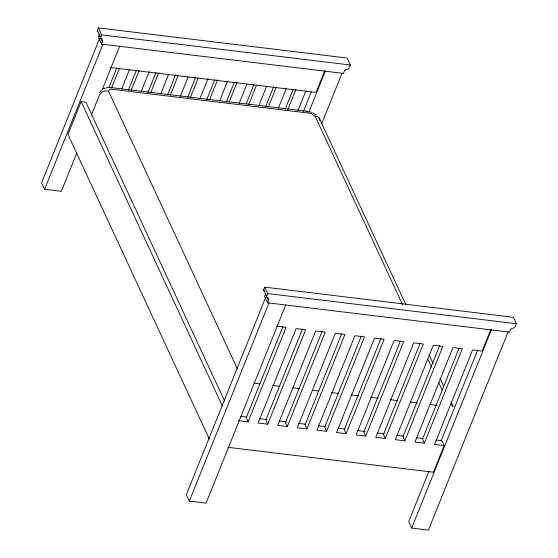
<?xml version="1.0" encoding="UTF-8"?>
<svg xmlns="http://www.w3.org/2000/svg" width="558" height="558" viewBox="0 0 558 558"><rect width="100%" height="100%" fill="white"/><g stroke="black" fill="none" stroke-linecap="round" stroke-linejoin="round"><path stroke-width="0.84" d="M108.517 91.059L109.78 89.454A5.35 2.685 21.9 0 1 111.788 89.231L309.592 113.197A5.238 2.63 21.9 0 1 312.034 113.951L314.991 116.05M97.831 31.653A1.353 1.032 -24.9 0 1 97.399 30.495L98.431 27.9L347.083 58.032L350.319 65.007L349.434 67.211A3.871 2.95 -24.9 0 1 345.758 69.896M99.296 34.24A3.871 2.95 -24.9 0 1 99.108 34.91L98.243 37.114L101.486 44.096L343.428 73.412L344.467 70.817A1.353 1.032 -24.9 0 1 345.758 69.862M99.575 38.572L41.599 182.794L44.612 189.295L61.352 191.324L76.746 153.031M101.486 44.096L102.372 41.892A3.871 2.95 -24.9 0 0 101.089 38.614A1.353 1.032 -24.9 0 1 100.642 37.477L101.675 34.882L98.431 27.9M44.612 189.295L102.916 44.27M224.7 401.258L85.904 102.17L81.126 101.591L67.937 134.394L209.299 439.007M91.24 115.457L99.331 95.327C100.831 91.917 105.002 90.159 108.531 91.184L237.401 368.88M102.191 89.74L119.649 46.293M108.698 87.962L116.796 67.804M111.516 88.018L119.293 68.669M121.56 89.231L129.658 69.08M128.305 90.333L136.082 70.985M131.123 90.396L139.221 70.238M141.167 91.61L149.265 71.459M147.856 92.705L155.961 72.554M150.681 92.761L158.779 72.61M160.718 93.981L168.502 74.633M167.791 94.274L175.568 74.925M170.288 95.139L178.065 75.79M180.325 96.353L188.102 77.011M187.53 97.511L195.628 77.36M190.348 97.566L198.125 78.225M199.931 98.731L208.036 78.58M206.676 99.833L214.781 79.675M209.494 99.889L217.599 79.738M219.538 101.11L227.643 80.952M226.283 102.205L234.388 82.054M229.101 102.267L237.206 82.11M239.145 103.481L246.922 84.132M246.211 103.774L253.988 84.432M248.708 104.639L256.485 85.297M258.752 105.86L266.529 86.511M265.496 106.962L273.594 86.804M268.314 107.017L276.091 87.669M278.358 108.231L286.456 88.08M285.103 109.333L293.201 89.182M287.921 109.396L296.019 89.238M297.965 110.61L306.063 90.459M303.475 111.447L311.245 92.105M324.902 70.406L316.051 92.426L110.428 67.511M308.783 112.242L325.272 71.208M321.603 124.002L342.012 73.237M264.157 290.913A1.353 1.032 -24.9 0 1 263.725 289.748L264.757 287.154L513.416 317.286L516.401 323.717L515.515 325.921M265.671 297.351L186.337 494.695L189.322 501.126L206.062 503.156L285.717 305.003M510.549 329.527L509.51 332.115L267.554 302.799L268.44 300.595A3.871 2.95 -24.9 0 0 267.156 297.316A1.353 1.032 -24.9 0 1 266.71 296.179L267.742 293.585L264.757 287.154M189.322 501.126L268.984 302.973M282.899 326.583L246.224 417.809L248.087 421.827L238.524 420.669M248.087 421.827L286.059 327.372L276.496 326.214M302.499 328.955L265.831 420.181L267.694 424.206L258.131 423.041L296.103 328.592L305.665 329.75L267.694 424.206M322.106 331.333L285.438 422.559L287.3 426.577L277.738 425.419L315.709 330.964L325.272 332.122L287.3 426.577M341.712 333.712L305.045 424.931L306.907 428.956L297.344 427.798L335.316 333.342L344.879 334.5L306.907 428.956M361.319 336.083L324.644 427.309L326.514 431.327L316.951 430.169L354.916 335.714L364.486 336.879L326.514 431.327M380.926 338.462L344.251 429.688L346.12 433.705L336.558 432.548L374.523 338.092L384.092 339.25L346.12 433.705M400.532 340.833L363.858 432.059L365.727 436.084L356.157 434.919L394.129 340.471L403.692 341.629L365.727 436.084M420.139 343.212L383.465 434.438L385.334 438.455L375.764 437.298L413.736 342.842L423.299 344L385.334 438.455M439.655 345.576L402.988 436.802L404.85 440.82L395.371 439.676L433.343 345.221L442.822 346.365L404.85 440.82M459.164 347.941L422.49 439.167L424.359 443.185L414.978 442.048L452.95 347.592L462.331 348.729L424.359 443.185M428.907 471.384L408.7 521.639L411.685 528.07L428.418 530.1L508.08 331.94M441.134 440.966L477.683 350.04M435.861 440.025L441.908 440.757L444.147 445.584L433.44 472.221L227.817 447.307M490.97 329.108L482.119 351.128L472.556 349.971L434.584 444.426L444.147 445.584M411.685 528.07L491.34 329.918M99.568 92.872L101.423 90.18M103.321 88.68L108.294 87.348M109.389 87.376L307.437 111.349M101.675 34.882L350.319 65.007M267.742 293.585L516.401 323.717M253.904 383.165L259.951 383.897M272.904 385.466L279.809 386.303M292.762 387.873L299.674 388.71M312.626 390.279L318.667 391.012M331.619 392.581L338.532 393.418M351.484 394.987L358.389 395.824M370.477 397.289L378.254 398.231M390.342 399.695L397.247 400.532M410.2 402.102L417.112 402.939M430.065 404.515L436.97 405.352M240.61 416.366L246.657 417.098M259.616 418.674L266.529 419.511M279.488 421.081L286.394 421.918M298.495 423.382L305.407 424.22M318.367 425.789L325.272 426.626M338.232 428.195L345.144 429.032M357.239 430.504L365.016 431.446M377.11 432.91L384.023 433.747M396.982 435.317L403.894 436.154M416.854 437.723L422.901 438.455M309.627 111.712L311.692 112.353M312.71 112.772L316.309 114.983M319.776 120.444C320.132 117.822 317.565 115.883 315.103 116.197L402.611 304.759M451.485 404.285L453.166 406.642L450.962 401.9M319.099 117.759L405.854 304.696M428.962 354.483L432.994 363.174M439.962 378.191L443.75 386.359M427.874 359.199L431.536 367.087M438.853 382.865L442.152 389.965M263.718 289.748L266.703 296.179M268.44 300.595L265.455 294.164L264.569 296.368L267.554 302.799M97.392 30.495L100.628 37.47M99.129 34.91L102.372 41.892M81.126 101.591L222.482 406.203M510.563 329.527A1.353 1.032 -24.9 0 1 511.839 328.571A3.871 2.95 -24.9 0 0 515.487 325.914M265.545 293.829A3.871 2.95 -24.9 0 1 265.427 294.164M306.663 111.265A6.905 2.776 -82.9 0 1 308.114 111.97"/></g></svg>
